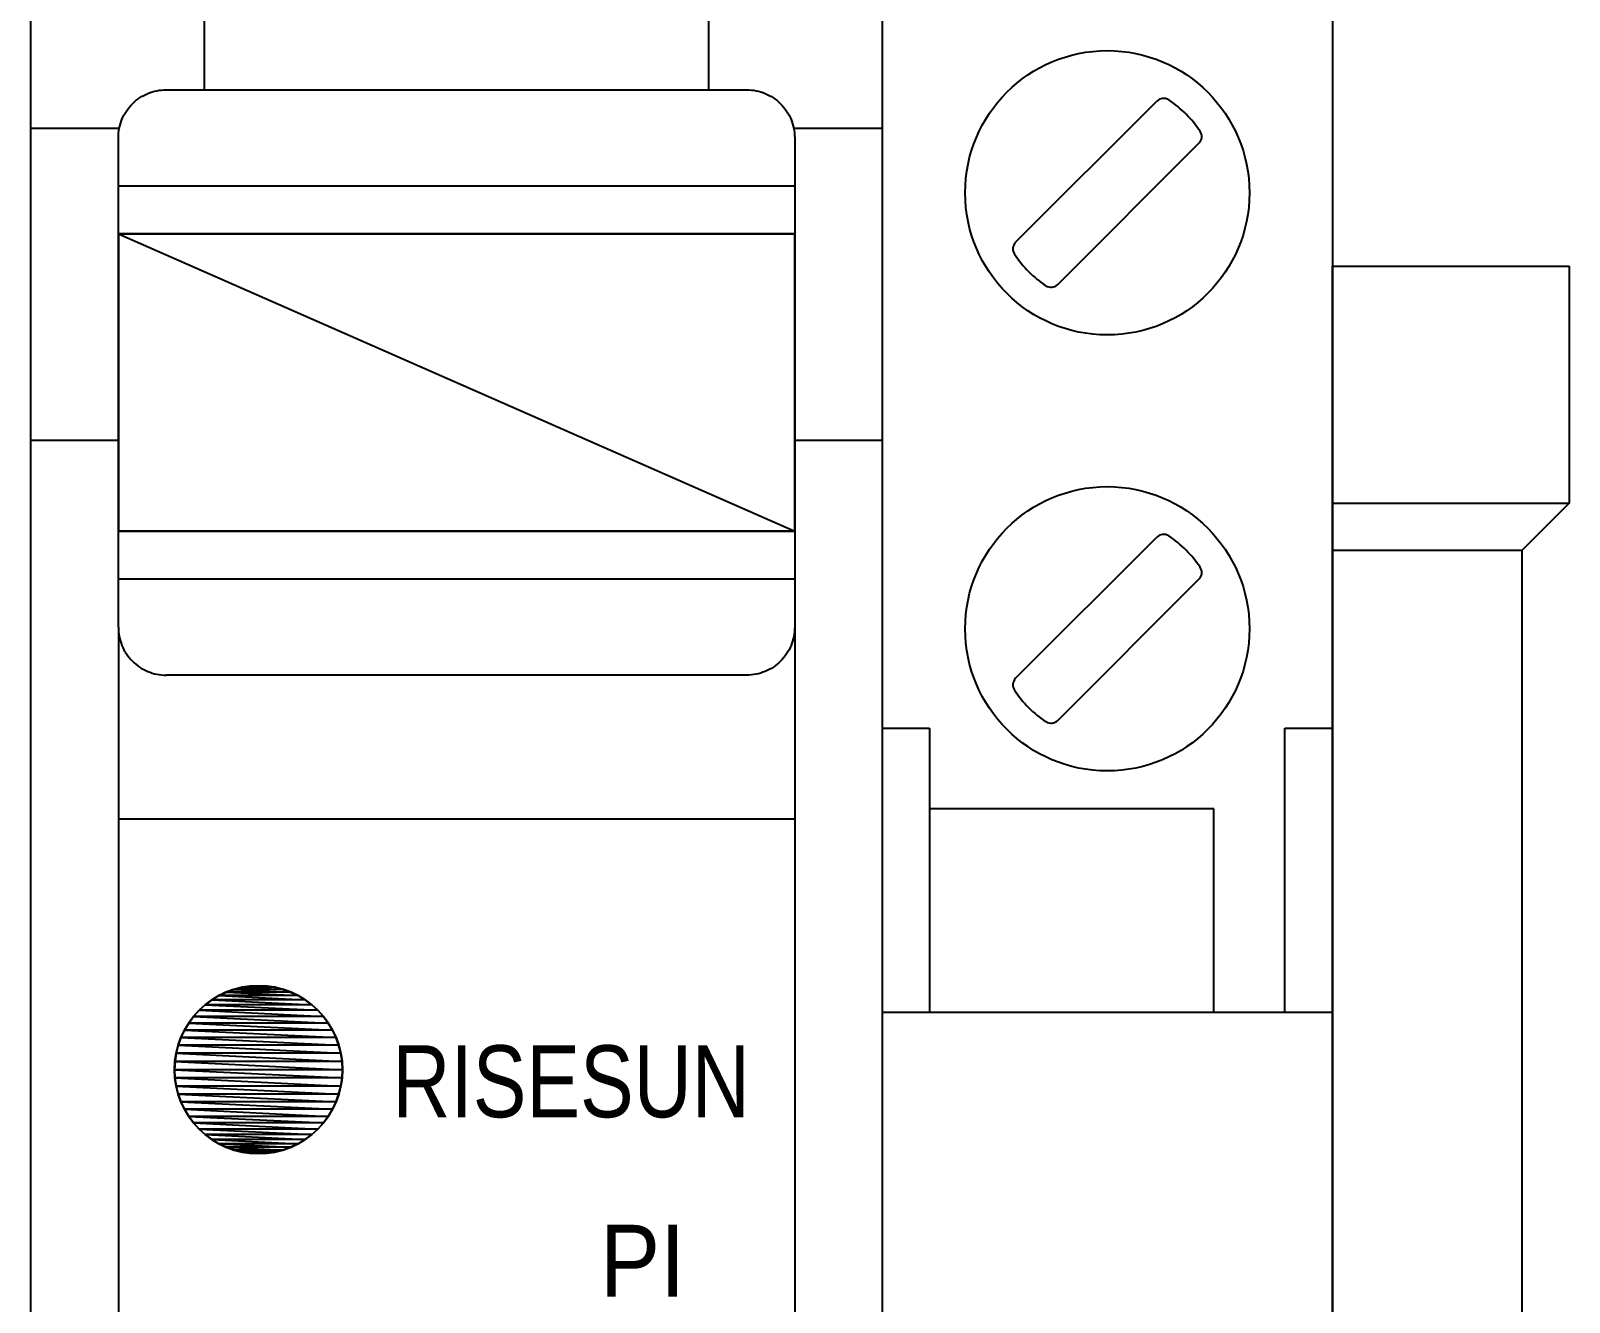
# Model space of a CAD drawing. Header units: millimetres. Extents: x 173893 to 258446, y -176540 to -123824.
# Drawn here: x 192818.97 to 192851.44, y -161968.64 to -161941.81 of the extents above; entities that cross this region are included whole.
import ezdxf

# ---------------------------------------------------------------- set-up
doc = ezdxf.new("R2010")
doc.units = ezdxf.units.MM
doc.header["$LTSCALE"] = 3
doc.linetypes.add('NEW_LINE159', pattern=[0.7, 0.5, -0.2])
doc.layers.add('1', color=3, linetype='Continuous')
doc.layers.add('DUT', color=7, linetype='Continuous')
doc.styles.add('Arial', font='arial.ttf')

msp = doc.modelspace()

# ---------------------------------------------------------------- linework, layer by layer
for p, q in [((192818.967, -162006.235), (192818.967, -161926.754)), ((192836.939, -161926.754), (192836.939, -162006.235)), ((192822.637, -161943.055), (192822.637, -161939.815)), ((192833.268, -161939.815), (192833.268, -161943.055)), ((192821.439, -161943.132), (192821.485, -161943.114)), ((192821.485, -161943.114), (192821.532, -161943.099)), ((192821.532, -161943.099), (192821.58, -161943.085)), ((192821.58, -161943.085), (192821.628, -161943.074)), ((192821.628, -161943.074), (192821.677, -161943.066)), ((192821.677, -161943.066), (192821.727, -161943.06)), ((192821.727, -161943.06), (192821.777, -161943.056)), ((192821.777, -161943.056), (192821.827, -161943.055)), ((192821.827, -161943.055), (192822.637, -161943.055)), ((192822.637, -161943.055), (192833.268, -161943.055)), ((192833.268, -161943.055), (192834.078, -161943.055)), ((192834.078, -161943.055), (192834.078, -161943.055)), ((192834.078, -161943.055), (192834.128, -161943.056)), ((192834.128, -161943.056), (192834.178, -161943.06)), ((192834.178, -161943.06), (192834.228, -161943.066)), ((192834.228, -161943.066), (192834.277, -161943.074)), ((192834.277, -161943.074), (192834.325, -161943.085)), ((192834.325, -161943.085), (192834.373, -161943.099)), ((192834.373, -161943.099), (192834.419, -161943.114)), ((192834.419, -161943.114), (192834.466, -161943.132)), ((192821.013, -161943.465), (192821.044, -161943.426)), ((192821.044, -161943.426), (192821.076, -161943.388)), ((192821.076, -161943.388), (192821.111, -161943.351)), ((192821.111, -161943.351), (192821.147, -161943.317)), ((192821.111, -161943.351), (192821.111, -161943.351)), ((192821.147, -161943.317), (192821.185, -161943.284)), ((192821.185, -161943.284), (192821.224, -161943.253)), ((192821.224, -161943.253), (192821.265, -161943.225)), ((192821.265, -161943.225), (192821.307, -161943.198)), ((192821.307, -161943.198), (192821.35, -161943.174)), ((192821.35, -161943.174), (192821.394, -161943.152)), ((192821.394, -161943.152), (192821.439, -161943.132)), ((192834.466, -161943.132), (192834.511, -161943.152)), ((192834.511, -161943.152), (192834.555, -161943.174)), ((192834.555, -161943.174), (192834.598, -161943.198)), ((192834.598, -161943.198), (192834.64, -161943.225)), ((192834.64, -161943.225), (192834.68, -161943.253)), ((192834.68, -161943.253), (192834.72, -161943.284)), ((192834.72, -161943.284), (192834.758, -161943.317)), ((192834.758, -161943.317), (192834.794, -161943.351)), ((192834.794, -161943.351), (192834.794, -161943.351)), ((192834.794, -161943.351), (192834.829, -161943.388)), ((192834.829, -161943.388), (192834.861, -161943.426)), ((192834.861, -161943.426), (192834.892, -161943.465)), ((192820.845, -161943.82), (192820.858, -161943.773)), ((192820.858, -161943.773), (192820.874, -161943.726)), ((192820.874, -161943.726), (192820.892, -161943.68)), ((192820.892, -161943.68), (192820.911, -161943.635)), ((192820.911, -161943.635), (192820.934, -161943.59)), ((192820.934, -161943.59), (192820.958, -161943.547)), ((192820.958, -161943.547), (192820.985, -161943.506)), ((192820.985, -161943.506), (192821.013, -161943.465)), ((192834.892, -161943.465), (192834.921, -161943.506)), ((192834.921, -161943.506), (192834.947, -161943.547)), ((192834.947, -161943.547), (192834.971, -161943.59)), ((192834.971, -161943.59), (192834.994, -161943.635)), ((192834.994, -161943.635), (192835.014, -161943.68)), ((192835.014, -161943.68), (192835.031, -161943.726)), ((192835.031, -161943.726), (192835.047, -161943.773)), ((192835.047, -161943.773), (192835.06, -161943.82)), ((192818.967, -161943.865), (192820.835, -161943.865)), ((192820.815, -161944.067), (192820.816, -161944.017)), ((192820.815, -161946.092), (192820.815, -161944.067)), ((192820.815, -161944.067), (192820.815, -161944.067)), ((192820.816, -161944.017), (192820.819, -161943.967)), ((192820.819, -161943.967), (192820.825, -161943.918)), ((192820.825, -161943.918), (192820.834, -161943.869)), ((192820.834, -161943.869), (192820.845, -161943.82)), ((192835.06, -161943.82), (192835.071, -161943.869)), ((192835.07, -161943.865), (192836.939, -161943.865)), ((192835.071, -161943.869), (192835.08, -161943.918)), ((192835.08, -161943.918), (192835.086, -161943.967)), ((192835.086, -161943.967), (192835.089, -161944.017)), ((192835.089, -161944.017), (192835.091, -161944.067)), ((192835.091, -161944.067), (192835.091, -161946.092)), ((192820.815, -161945.08), (192835.091, -161945.08)), ((192820.815, -161946.092), (192835.091, -161946.092)), ((192820.815, -161952.37), (192820.815, -161946.092)), ((192835.091, -161946.092), (192835.091, -161952.37)), ((192818.967, -161950.446), (192820.835, -161950.446)), ((192835.07, -161950.446), (192836.939, -161950.446)), ((192820.815, -161954.395), (192820.815, -161952.37)), ((192835.091, -161952.37), (192820.815, -161952.37)), ((192835.091, -161952.37), (192835.091, -161954.395)), ((192835.091, -161953.382), (192820.815, -161953.382)), ((192820.815, -161954.395), (192820.815, -161954.395)), ((192820.815, -161954.395), (192820.816, -161954.445)), ((192820.815, -161954.395), (192820.815, -161985.783)), ((192820.816, -161954.445), (192820.819, -161954.495)), ((192820.819, -161954.495), (192820.825, -161954.544)), ((192835.086, -161954.495), (192835.08, -161954.544)), ((192835.089, -161954.445), (192835.086, -161954.495)), ((192835.091, -161954.395), (192835.089, -161954.445)), ((192835.091, -161954.395), (192835.091, -161954.395)), ((192835.091, -161954.395), (192835.091, -161985.783)), ((192820.825, -161954.544), (192820.834, -161954.593)), ((192820.834, -161954.593), (192820.845, -161954.641)), ((192820.845, -161954.641), (192820.858, -161954.689)), ((192820.858, -161954.689), (192820.874, -161954.736)), ((192820.874, -161954.736), (192820.892, -161954.782)), ((192820.892, -161954.782), (192820.911, -161954.827)), ((192835.014, -161954.782), (192834.994, -161954.827)), ((192835.031, -161954.736), (192835.014, -161954.782)), ((192835.047, -161954.689), (192835.031, -161954.736)), ((192835.06, -161954.641), (192835.047, -161954.689)), ((192835.071, -161954.593), (192835.06, -161954.641)), ((192835.08, -161954.544), (192835.071, -161954.593)), ((192820.911, -161954.827), (192820.934, -161954.872)), ((192820.934, -161954.872), (192820.958, -161954.915)), ((192820.958, -161954.915), (192820.985, -161954.957)), ((192820.985, -161954.957), (192821.013, -161954.997)), ((192821.013, -161954.997), (192821.044, -161955.037)), ((192821.044, -161955.037), (192821.076, -161955.074)), ((192821.076, -161955.074), (192821.111, -161955.111)), ((192821.111, -161955.111), (192821.111, -161955.111)), ((192821.111, -161955.111), (192821.147, -161955.145)), ((192821.147, -161955.145), (192821.185, -161955.178)), ((192834.758, -161955.145), (192834.72, -161955.178)), ((192834.794, -161955.111), (192834.758, -161955.145)), ((192834.829, -161955.074), (192834.794, -161955.111)), ((192834.794, -161955.111), (192834.794, -161955.111)), ((192834.861, -161955.037), (192834.829, -161955.074)), ((192834.892, -161954.997), (192834.861, -161955.037)), ((192834.921, -161954.957), (192834.892, -161954.997)), ((192834.947, -161954.915), (192834.921, -161954.957)), ((192834.971, -161954.872), (192834.947, -161954.915)), ((192834.994, -161954.827), (192834.971, -161954.872)), ((192821.185, -161955.178), (192821.224, -161955.209)), ((192821.224, -161955.209), (192821.265, -161955.237)), ((192821.265, -161955.237), (192821.307, -161955.264)), ((192821.307, -161955.264), (192821.35, -161955.288)), ((192821.35, -161955.288), (192821.394, -161955.31)), ((192821.394, -161955.31), (192821.439, -161955.33)), ((192821.439, -161955.33), (192821.485, -161955.348)), ((192821.485, -161955.348), (192821.532, -161955.364)), ((192821.532, -161955.364), (192821.58, -161955.377)), ((192821.58, -161955.377), (192821.628, -161955.388)), ((192821.628, -161955.388), (192821.677, -161955.396)), ((192821.677, -161955.396), (192821.727, -161955.402)), ((192821.727, -161955.402), (192821.777, -161955.406)), ((192821.777, -161955.406), (192821.827, -161955.407)), ((192834.078, -161955.407), (192821.827, -161955.407)), ((192834.128, -161955.406), (192834.078, -161955.407)), ((192834.178, -161955.402), (192834.128, -161955.406)), ((192834.228, -161955.396), (192834.178, -161955.402)), ((192834.277, -161955.388), (192834.228, -161955.396)), ((192834.325, -161955.377), (192834.277, -161955.388)), ((192834.373, -161955.364), (192834.325, -161955.377)), ((192834.419, -161955.348), (192834.373, -161955.364)), ((192834.466, -161955.33), (192834.419, -161955.348)), ((192834.511, -161955.31), (192834.466, -161955.33)), ((192834.555, -161955.288), (192834.511, -161955.31)), ((192834.598, -161955.264), (192834.555, -161955.288)), ((192834.64, -161955.237), (192834.598, -161955.264)), ((192834.68, -161955.209), (192834.64, -161955.237)), ((192834.72, -161955.178), (192834.68, -161955.209)), ((192835.091, -161958.445), (192820.815, -161958.445))]:
    msp.add_line(p, q)
at = {"color": 144}
for p, q in [((192820.815, -161946.092), (192835.091, -161946.092)), ((192820.815, -161946.092), (192820.815, -161946.092)), ((192820.815, -161946.092), (192835.091, -161952.37)), ((192820.815, -161952.37), (192820.815, -161946.092)), ((192820.815, -161946.092), (192835.091, -161952.37)), ((192835.091, -161946.092), (192820.815, -161946.092)), ((192820.815, -161946.092), (192835.091, -161946.092)), ((192820.815, -161946.092), (192820.815, -161952.37)), ((192835.091, -161952.37), (192835.091, -161946.092)), ((192835.091, -161946.092), (192835.091, -161952.37)), ((192835.091, -161952.37), (192820.815, -161952.37)), ((192820.815, -161952.37), (192835.091, -161952.37)), ((192820.815, -161952.37), (192820.815, -161952.37)), ((192820.815, -161952.37), (192835.091, -161952.37))]:
    msp.add_line(p, q, dxfattribs=at)
at = {"color": 251, "linetype": 'NEW_LINE159'}
for p, q in [((192823.773, -161961.961), (192823.592, -161961.97)), ((192823.954, -161961.97), (192823.773, -161961.961)), ((192823.773, -161961.961), (192823.773, -161961.961)), ((192822.783, -161962.264), (192822.646, -161962.366)), ((192822.929, -161962.175), (192822.783, -161962.264)), ((192823.084, -161962.1), (192822.929, -161962.175)), ((192823.246, -161962.041), (192823.084, -161962.1)), ((192823.416, -161961.997), (192823.246, -161962.041)), ((192823.592, -161961.97), (192823.416, -161961.997)), ((192824.13, -161961.997), (192823.954, -161961.97)), ((192824.3, -161962.041), (192824.13, -161961.997)), ((192824.463, -161962.1), (192824.3, -161962.041)), ((192824.618, -161962.175), (192824.463, -161962.1)), ((192824.764, -161962.264), (192824.618, -161962.175)), ((192824.9, -161962.366), (192824.764, -161962.264)), ((192822.406, -161962.606), (192822.304, -161962.742)), ((192822.52, -161962.48), (192822.406, -161962.606)), ((192822.646, -161962.366), (192822.52, -161962.48)), ((192825.026, -161962.48), (192824.9, -161962.366)), ((192825.14, -161962.606), (192825.026, -161962.48)), ((192825.242, -161962.742), (192825.14, -161962.606)), ((192822.215, -161962.888), (192822.141, -161963.043)), ((192822.304, -161962.742), (192822.215, -161962.888)), ((192825.331, -161962.888), (192825.242, -161962.742)), ((192825.406, -161963.043), (192825.331, -161962.888)), ((192822.081, -161963.206), (192822.037, -161963.376)), ((192822.141, -161963.043), (192822.081, -161963.206)), ((192825.465, -161963.206), (192825.406, -161963.043)), ((192825.509, -161963.376), (192825.465, -161963.206)), ((192822.011, -161963.552), (192822.002, -161963.733)), ((192822.037, -161963.376), (192822.011, -161963.552)), ((192825.536, -161963.552), (192825.509, -161963.376)), ((192825.545, -161963.733), (192825.536, -161963.552)), ((192822.002, -161963.733), (192822.002, -161963.733)), ((192822.002, -161963.733), (192822.01, -161963.914)), ((192825.536, -161963.914), (192825.545, -161963.733)), ((192825.545, -161963.733), (192825.545, -161963.733)), ((192822.01, -161963.914), (192822.037, -161964.09)), ((192822.037, -161964.09), (192822.081, -161964.26)), ((192825.465, -161964.26), (192825.509, -161964.09)), ((192825.509, -161964.09), (192825.536, -161963.914)), ((192822.081, -161964.26), (192822.141, -161964.423)), ((192822.141, -161964.423), (192822.215, -161964.578)), ((192825.331, -161964.578), (192825.406, -161964.423)), ((192825.406, -161964.423), (192825.465, -161964.26)), ((192822.215, -161964.578), (192822.304, -161964.724)), ((192822.304, -161964.724), (192822.406, -161964.86)), ((192822.406, -161964.86), (192822.52, -161964.986)), ((192825.026, -161964.986), (192825.14, -161964.86)), ((192825.14, -161964.86), (192825.242, -161964.724)), ((192825.242, -161964.724), (192825.331, -161964.578)), ((192822.52, -161964.986), (192822.646, -161965.1)), ((192822.646, -161965.1), (192822.782, -161965.202)), ((192822.782, -161965.202), (192822.929, -161965.291)), ((192824.618, -161965.291), (192824.764, -161965.202)), ((192824.764, -161965.202), (192824.9, -161965.1)), ((192824.9, -161965.1), (192825.026, -161964.986)), ((192822.929, -161965.291), (192823.084, -161965.366)), ((192823.084, -161965.366), (192823.246, -161965.425)), ((192823.246, -161965.425), (192823.416, -161965.469)), ((192823.416, -161965.469), (192823.592, -161965.496)), ((192823.592, -161965.496), (192823.773, -161965.505)), ((192823.773, -161965.505), (192823.954, -161965.496)), ((192823.773, -161965.505), (192823.773, -161965.505)), ((192823.954, -161965.496), (192824.13, -161965.469)), ((192824.13, -161965.469), (192824.3, -161965.425)), ((192824.3, -161965.425), (192824.463, -161965.366)), ((192824.463, -161965.366), (192824.618, -161965.291))]:
    msp.add_line(p, q, dxfattribs=at)
at = {"color": 251}
for p, q in [((192823.6, -161961.97), (192823.773, -161961.961)), ((192823.773, -161961.961), (192823.6, -161961.97)), ((192823.773, -161961.961), (192823.947, -161961.97)), ((192823.947, -161961.97), (192823.773, -161961.961)), ((192822.649, -161962.364), (192822.789, -161962.26)), ((192822.789, -161962.26), (192822.649, -161962.364)), ((192822.789, -161962.26), (192822.938, -161962.171)), ((192822.938, -161962.171), (192822.789, -161962.26)), ((192824.758, -161962.26), (192822.789, -161962.26)), ((192822.789, -161962.26), (192824.897, -161962.364)), ((192822.789, -161962.26), (192824.897, -161962.364)), ((192824.758, -161962.26), (192822.789, -161962.26)), ((192822.938, -161962.171), (192823.095, -161962.096)), ((192823.095, -161962.096), (192822.938, -161962.171)), ((192824.609, -161962.171), (192822.938, -161962.171)), ((192822.938, -161962.171), (192824.758, -161962.26)), ((192822.938, -161962.171), (192824.758, -161962.26)), ((192824.609, -161962.171), (192822.938, -161962.171)), ((192823.095, -161962.096), (192823.259, -161962.038)), ((192823.259, -161962.038), (192823.095, -161962.096)), ((192824.451, -161962.096), (192823.095, -161962.096)), ((192823.095, -161962.096), (192824.609, -161962.171)), ((192823.095, -161962.096), (192824.609, -161962.171)), ((192824.451, -161962.096), (192823.095, -161962.096)), ((192823.259, -161962.038), (192823.428, -161961.995)), ((192823.428, -161961.995), (192823.259, -161962.038)), ((192824.288, -161962.038), (192823.259, -161962.038)), ((192823.259, -161962.038), (192824.451, -161962.096)), ((192823.259, -161962.038), (192824.451, -161962.096)), ((192824.288, -161962.038), (192823.259, -161962.038)), ((192823.428, -161961.995), (192823.6, -161961.97)), ((192823.6, -161961.97), (192823.428, -161961.995)), ((192824.119, -161961.995), (192823.428, -161961.995)), ((192823.428, -161961.995), (192824.288, -161962.038)), ((192823.428, -161961.995), (192824.288, -161962.038)), ((192824.119, -161961.995), (192823.428, -161961.995)), ((192823.947, -161961.97), (192823.6, -161961.97)), ((192823.6, -161961.97), (192824.119, -161961.995)), ((192823.6, -161961.97), (192824.119, -161961.995)), ((192823.947, -161961.97), (192823.6, -161961.97)), ((192824.119, -161961.995), (192823.947, -161961.97)), ((192823.947, -161961.97), (192824.119, -161961.995)), ((192824.288, -161962.038), (192824.119, -161961.995)), ((192824.119, -161961.995), (192824.288, -161962.038)), ((192824.451, -161962.096), (192824.288, -161962.038)), ((192824.288, -161962.038), (192824.451, -161962.096)), ((192824.609, -161962.171), (192824.451, -161962.096)), ((192824.451, -161962.096), (192824.609, -161962.171)), ((192824.758, -161962.26), (192824.609, -161962.171)), ((192824.609, -161962.171), (192824.758, -161962.26)), ((192824.897, -161962.364), (192824.758, -161962.26)), ((192824.758, -161962.26), (192824.897, -161962.364)), ((192822.3, -161962.749), (192822.404, -161962.609)), ((192822.404, -161962.609), (192822.3, -161962.749)), ((192822.404, -161962.609), (192822.52, -161962.48)), ((192822.52, -161962.48), (192822.404, -161962.609)), ((192825.143, -161962.609), (192822.404, -161962.609)), ((192822.404, -161962.609), (192825.247, -161962.749)), ((192822.404, -161962.609), (192825.247, -161962.749)), ((192825.143, -161962.609), (192822.404, -161962.609)), ((192822.52, -161962.48), (192822.649, -161962.364)), ((192822.649, -161962.364), (192822.52, -161962.48)), ((192825.026, -161962.48), (192822.52, -161962.48)), ((192822.52, -161962.48), (192825.143, -161962.609)), ((192822.52, -161962.48), (192825.143, -161962.609)), ((192825.026, -161962.48), (192822.52, -161962.48)), ((192824.897, -161962.364), (192822.649, -161962.364)), ((192822.649, -161962.364), (192825.026, -161962.48)), ((192822.649, -161962.364), (192825.026, -161962.48)), ((192824.897, -161962.364), (192822.649, -161962.364)), ((192825.026, -161962.48), (192824.897, -161962.364)), ((192824.897, -161962.364), (192825.026, -161962.48)), ((192825.143, -161962.609), (192825.026, -161962.48)), ((192825.026, -161962.48), (192825.143, -161962.609)), ((192825.247, -161962.749), (192825.143, -161962.609)), ((192825.143, -161962.609), (192825.247, -161962.749)), ((192822.136, -161963.055), (192822.211, -161962.898)), ((192822.211, -161962.898), (192822.136, -161963.055)), ((192822.211, -161962.898), (192822.3, -161962.749)), ((192822.3, -161962.749), (192822.211, -161962.898)), ((192825.336, -161962.898), (192822.211, -161962.898)), ((192822.211, -161962.898), (192825.41, -161963.055)), ((192822.211, -161962.898), (192825.41, -161963.055)), ((192825.336, -161962.898), (192822.211, -161962.898)), ((192825.247, -161962.749), (192822.3, -161962.749)), ((192822.3, -161962.749), (192825.336, -161962.898)), ((192822.3, -161962.749), (192825.336, -161962.898)), ((192825.247, -161962.749), (192822.3, -161962.749)), ((192825.336, -161962.898), (192825.247, -161962.749)), ((192825.247, -161962.749), (192825.336, -161962.898)), ((192825.41, -161963.055), (192825.336, -161962.898)), ((192825.336, -161962.898), (192825.41, -161963.055)), ((192822.036, -161963.388), (192822.078, -161963.219)), ((192822.078, -161963.219), (192822.036, -161963.388)), ((192822.078, -161963.219), (192822.136, -161963.055)), ((192822.136, -161963.055), (192822.078, -161963.219)), ((192825.469, -161963.219), (192822.078, -161963.219)), ((192822.078, -161963.219), (192825.511, -161963.388)), ((192822.078, -161963.219), (192825.511, -161963.388)), ((192825.469, -161963.219), (192822.078, -161963.219)), ((192825.41, -161963.055), (192822.136, -161963.055)), ((192822.136, -161963.055), (192825.469, -161963.219)), ((192822.136, -161963.055), (192825.469, -161963.219)), ((192825.41, -161963.055), (192822.136, -161963.055)), ((192825.469, -161963.219), (192825.41, -161963.055)), ((192825.41, -161963.055), (192825.469, -161963.219)), ((192825.511, -161963.388), (192825.469, -161963.219)), ((192825.469, -161963.219), (192825.511, -161963.388)), ((192822.002, -161963.733), (192822.01, -161963.56)), ((192822.01, -161963.56), (192822.002, -161963.733)), ((192822.01, -161963.56), (192822.036, -161963.388)), ((192822.036, -161963.388), (192822.01, -161963.56)), ((192825.537, -161963.56), (192822.01, -161963.56)), ((192822.01, -161963.56), (192825.545, -161963.733)), ((192822.01, -161963.56), (192825.545, -161963.733)), ((192825.537, -161963.56), (192822.01, -161963.56)), ((192825.511, -161963.388), (192822.036, -161963.388)), ((192822.036, -161963.388), (192825.537, -161963.56)), ((192822.036, -161963.388), (192825.537, -161963.56)), ((192825.511, -161963.388), (192822.036, -161963.388)), ((192825.537, -161963.56), (192825.511, -161963.388)), ((192825.511, -161963.388), (192825.537, -161963.56)), ((192825.545, -161963.733), (192825.537, -161963.56)), ((192825.537, -161963.56), (192825.545, -161963.733)), ((192825.545, -161963.733), (192822.002, -161963.733)), ((192822.002, -161963.733), (192825.537, -161963.907)), ((192822.01, -161963.907), (192822.002, -161963.733)), ((192822.002, -161963.733), (192825.537, -161963.907)), ((192825.545, -161963.733), (192822.002, -161963.733)), ((192822.002, -161963.733), (192822.01, -161963.907)), ((192825.537, -161963.907), (192822.01, -161963.907)), ((192822.01, -161963.907), (192825.511, -161964.079)), ((192822.036, -161964.079), (192822.01, -161963.907)), ((192822.01, -161963.907), (192825.511, -161964.079)), ((192825.537, -161963.907), (192822.01, -161963.907)), ((192822.01, -161963.907), (192822.036, -161964.079)), ((192825.511, -161964.079), (192825.537, -161963.907)), ((192825.537, -161963.907), (192825.511, -161964.079)), ((192825.537, -161963.907), (192825.545, -161963.733)), ((192825.545, -161963.733), (192825.537, -161963.907)), ((192825.511, -161964.079), (192822.036, -161964.079)), ((192822.036, -161964.079), (192825.469, -161964.248)), ((192822.078, -161964.248), (192822.036, -161964.079)), ((192822.036, -161964.079), (192825.469, -161964.248)), ((192825.511, -161964.079), (192822.036, -161964.079)), ((192822.036, -161964.079), (192822.078, -161964.248)), ((192825.469, -161964.248), (192825.511, -161964.079)), ((192825.511, -161964.079), (192825.469, -161964.248)), ((192825.469, -161964.248), (192822.078, -161964.248)), ((192822.078, -161964.248), (192825.41, -161964.411)), ((192822.136, -161964.411), (192822.078, -161964.248)), ((192822.078, -161964.248), (192825.41, -161964.411)), ((192825.469, -161964.248), (192822.078, -161964.248)), ((192822.078, -161964.248), (192822.136, -161964.411)), ((192825.41, -161964.411), (192822.136, -161964.411)), ((192822.136, -161964.411), (192825.336, -161964.568)), ((192822.211, -161964.568), (192822.136, -161964.411)), ((192822.136, -161964.411), (192825.336, -161964.568)), ((192825.41, -161964.411), (192822.136, -161964.411)), ((192822.136, -161964.411), (192822.211, -161964.568)), ((192825.336, -161964.568), (192825.41, -161964.411)), ((192825.41, -161964.411), (192825.336, -161964.568)), ((192825.41, -161964.411), (192825.469, -161964.248)), ((192825.469, -161964.248), (192825.41, -161964.411)), ((192825.336, -161964.568), (192822.211, -161964.568)), ((192822.211, -161964.568), (192825.247, -161964.718)), ((192822.3, -161964.718), (192822.211, -161964.568)), ((192822.211, -161964.568), (192825.247, -161964.718)), ((192825.336, -161964.568), (192822.211, -161964.568)), ((192822.211, -161964.568), (192822.3, -161964.718)), ((192825.247, -161964.718), (192822.3, -161964.718)), ((192822.3, -161964.718), (192825.143, -161964.857)), ((192822.404, -161964.857), (192822.3, -161964.718)), ((192822.3, -161964.718), (192825.143, -161964.857)), ((192825.247, -161964.718), (192822.3, -161964.718)), ((192822.3, -161964.718), (192822.404, -161964.857)), ((192825.143, -161964.857), (192822.404, -161964.857)), ((192822.404, -161964.857), (192825.026, -161964.986)), ((192822.52, -161964.986), (192822.404, -161964.857)), ((192822.404, -161964.857), (192825.026, -161964.986)), ((192825.143, -161964.857), (192822.404, -161964.857)), ((192822.404, -161964.857), (192822.52, -161964.986)), ((192825.026, -161964.986), (192825.143, -161964.857)), ((192825.143, -161964.857), (192825.026, -161964.986)), ((192825.143, -161964.857), (192825.247, -161964.718)), ((192825.247, -161964.718), (192825.143, -161964.857)), ((192825.247, -161964.718), (192825.336, -161964.568)), ((192825.336, -161964.568), (192825.247, -161964.718)), ((192825.026, -161964.986), (192822.52, -161964.986)), ((192822.52, -161964.986), (192824.897, -161965.103)), ((192822.649, -161965.103), (192822.52, -161964.986)), ((192822.52, -161964.986), (192824.897, -161965.103)), ((192825.026, -161964.986), (192822.52, -161964.986)), ((192822.52, -161964.986), (192822.649, -161965.103)), ((192824.897, -161965.103), (192822.649, -161965.103)), ((192822.649, -161965.103), (192824.758, -161965.206)), ((192822.789, -161965.206), (192822.649, -161965.103)), ((192822.649, -161965.103), (192824.758, -161965.206)), ((192824.897, -161965.103), (192822.649, -161965.103)), ((192822.649, -161965.103), (192822.789, -161965.206)), ((192824.758, -161965.206), (192822.789, -161965.206)), ((192822.789, -161965.206), (192824.609, -161965.296)), ((192822.938, -161965.296), (192822.789, -161965.206)), ((192822.789, -161965.206), (192824.609, -161965.296)), ((192824.758, -161965.206), (192822.789, -161965.206)), ((192822.789, -161965.206), (192822.938, -161965.296)), ((192824.609, -161965.296), (192824.758, -161965.206)), ((192824.758, -161965.206), (192824.609, -161965.296)), ((192824.758, -161965.206), (192824.897, -161965.103)), ((192824.897, -161965.103), (192824.758, -161965.206)), ((192824.897, -161965.103), (192825.026, -161964.986)), ((192825.026, -161964.986), (192824.897, -161965.103)), ((192824.609, -161965.296), (192822.938, -161965.296)), ((192822.938, -161965.296), (192824.451, -161965.37)), ((192823.095, -161965.37), (192822.938, -161965.296)), ((192822.938, -161965.296), (192824.451, -161965.37)), ((192824.609, -161965.296), (192822.938, -161965.296)), ((192822.938, -161965.296), (192823.095, -161965.37)), ((192824.451, -161965.37), (192823.095, -161965.37)), ((192823.095, -161965.37), (192824.288, -161965.429)), ((192823.259, -161965.429), (192823.095, -161965.37)), ((192823.095, -161965.37), (192824.288, -161965.429)), ((192824.451, -161965.37), (192823.095, -161965.37)), ((192823.095, -161965.37), (192823.259, -161965.429)), ((192824.288, -161965.429), (192823.259, -161965.429)), ((192823.259, -161965.429), (192824.119, -161965.471)), ((192823.428, -161965.471), (192823.259, -161965.429)), ((192823.259, -161965.429), (192824.119, -161965.471)), ((192824.288, -161965.429), (192823.259, -161965.429)), ((192823.259, -161965.429), (192823.428, -161965.471)), ((192824.119, -161965.471), (192823.428, -161965.471)), ((192823.428, -161965.471), (192823.947, -161965.497)), ((192823.6, -161965.497), (192823.428, -161965.471)), ((192823.428, -161965.471), (192823.947, -161965.497)), ((192824.119, -161965.471), (192823.428, -161965.471)), ((192823.428, -161965.471), (192823.6, -161965.497)), ((192823.947, -161965.497), (192823.6, -161965.497)), ((192823.6, -161965.497), (192823.773, -161965.505)), ((192823.947, -161965.497), (192823.6, -161965.497)), ((192823.773, -161965.505), (192823.6, -161965.497)), ((192823.773, -161965.505), (192823.947, -161965.497)), ((192823.947, -161965.497), (192823.773, -161965.505)), ((192823.947, -161965.497), (192824.119, -161965.471)), ((192824.119, -161965.471), (192823.947, -161965.497)), ((192824.119, -161965.471), (192824.288, -161965.429)), ((192824.288, -161965.429), (192824.119, -161965.471)), ((192824.288, -161965.429), (192824.451, -161965.37)), ((192824.451, -161965.37), (192824.288, -161965.429)), ((192824.451, -161965.37), (192824.609, -161965.296)), ((192824.609, -161965.296), (192824.451, -161965.37))]:
    msp.add_line(p, q, dxfattribs=at)
at = {"layer": '1', "color": 7}
for p, q in [((192836.939, -161939.029), (192836.939, -161989.529)), ((192846.439, -161939.029), (192846.439, -161989.529)), ((192839.754, -161946.274), (192842.734, -161943.295)), ((192840.643, -161947.163), (192843.623, -161944.184)), ((192846.439, -161946.779), (192851.439, -161946.779)), ((192846.439, -161981.779), (192846.439, -161946.779)), ((192851.439, -161946.779), (192851.439, -161951.779)), ((192846.439, -161951.779), (192851.439, -161951.779)), ((192851.439, -161951.779), (192850.439, -161952.779)), ((192839.754, -161955.474), (192842.734, -161952.495)), ((192850.439, -161952.779), (192846.439, -161952.779)), ((192850.439, -161952.779), (192850.439, -161975.779)), ((192840.643, -161956.363), (192843.623, -161953.384)), ((192836.939, -161956.529), (192837.939, -161956.529)), ((192837.939, -161956.529), (192837.939, -161962.529)), ((192845.439, -161962.529), (192845.439, -161956.529)), ((192845.439, -161956.529), (192846.439, -161956.529)), ((192843.939, -161958.229), (192837.939, -161958.229)), ((192843.939, -161962.529), (192843.939, -161958.229)), ((192846.439, -161962.529), (192836.939, -161962.529))]:
    msp.add_line(p, q, dxfattribs=at)
for centre in [(192841.689, -161945.229), (192841.689, -161954.429)]:
    msp.add_circle(centre, 3, dxfattribs=at)
for centre, radius, start, end in [((192842.875, -161943.436), 0.2, 56.4992, 135), ((192841.689, -161945.229), 2.35, 33.5008, 56.4992), ((192843.482, -161944.042), 0.2, 315, 33.5008), ((192839.896, -161946.416), 0.2, 135, 213.5008), ((192841.689, -161945.229), 2.35, 213.5008, 236.4992), ((192840.502, -161947.022), 0.2, 236.4992, 315), ((192842.875, -161952.636), 0.2, 56.4992, 135), ((192841.689, -161954.429), 2.35, 33.5008, 56.4992), ((192843.482, -161953.242), 0.2, 315, 33.5008), ((192839.896, -161955.616), 0.2, 135, 213.5008), ((192841.689, -161954.429), 2.35, 213.5008, 236.4992), ((192840.502, -161956.222), 0.2, 236.4992, 315)]:
    msp.add_arc(centre, radius, start, end, dxfattribs=at)

# ---------------------------------------------------------------- texts
at = {"layer": 'DUT', "color": 251, "style": 'Arial', "oblique": 0}
for s, width, p in [('RISESUN', 0.8, (192826.599, -161964.738)), ('PI', 0.9, (192830.977, -161968.525))]:
    msp.add_text(s, height=1.5186, dxfattribs=dict(at, width=width)).set_placement(p)

doc.saveas('drawing.dxf')
